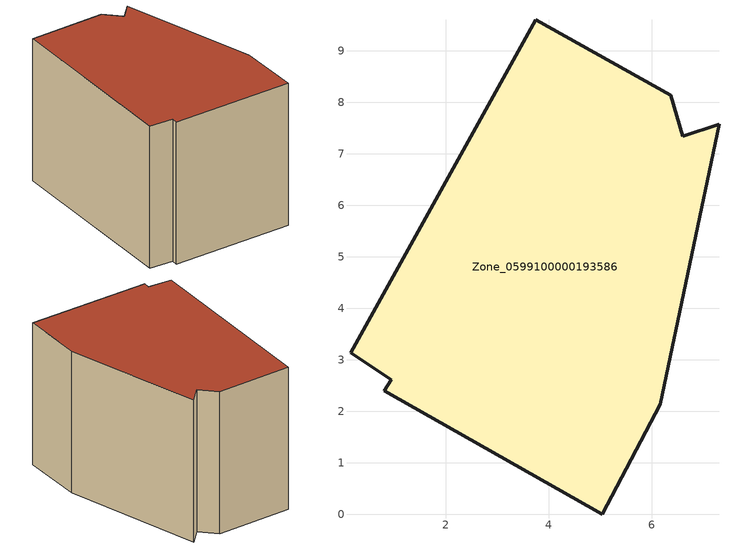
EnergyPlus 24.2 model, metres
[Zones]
Zone_0599100000193586
 floor ground (C_G): 0.81,2.4 0.94,2.62 0.15,3.13 3.75,9.6 6.37,8.14 6.61,7.34 7.31,7.57 6.17,2.13 5.04,0 z0.02
 wall outside (C_F): 6.61,7.34 6.37,8.14 3.75,9.6 0.15,3.13 0.94,2.62 0.81,2.4 5.04,0 6.17,2.13 7.31,7.57 6.61,7.34 z0.02:5.96
 roof outside (C_R): 0.94,2.62 0.81,2.4 5.04,0 6.17,2.13 7.31,7.57 6.61,7.34 6.37,8.14 3.75,9.6 0.15,3.13 z5.96
[BUILDING]
Pand.0599100000193586: North Axis=0; Terrain=City; Loads Convergence Tolerance Value=0.04; Temperature Convergence Tolerance Value=0.4; Solar Distribution=FullExterior; Maximum Number of Warmup Days=25; Minimum Number of Warmup Days=1
[Site:Location]
Rotterdam.The.Hague.AP_ZH_NLD Design_Conditions: Latitude=51.96; Longitude=4.45; Time Zone=1; Elevation=-4.5
[SITE:GROUNDTEMPERATURE:BUILDINGSURFACE]
18, 18, 18, 18, 18, 18, 18, 18, 18, 18, 18, 18
[MATERIAL] Thermal Absorptance=0.9; Solar Absorptance=0.7; Visible Absorptance=0.7
Name | Roughness | Thickness | Conductivity | Density | Specific Heat
G.TI.1946 | MediumSmooth | 0.15 | 1 | 540 | 1210
F.TI.1946 | Rough | 0.3 | 0.857143 | 1920 | 840
R.TI.1946 | MediumRough | 0.2 | 0.1 | 1500 | 1000
[CONSTRUCTION]
C_G: G.TI.1946
C_F: F.TI.1946
C_R: R.TI.1946
[ZONE]
Zone_0599100000193586: Type=1; Multiplier=1; Ceiling Height=Autocalculate; Volume=Autocalculate; Floor Area=autocalculate; Part of Total Floor Area=Yes
[ZONEINFILTRATION:DESIGNFLOWRATE]
Infil_Zone_0599100000193586: Zone or ZoneList or Space or SpaceList=Zone_0599100000193586; Schedule=AlwaysOn; Design Flow Rate Calculation Method=Flow/Area; Flow Rate per Floor Area=0.003; Constant Term Coefficient=1; Temperature Term Coefficient=0; Velocity Term Coefficient=0; Velocity Squared Term Coefficient=0
[HVACTEMPLATE:ZONE:IDEALLOADSAIRSYSTEM]
Zone_0599100000193586: Maximum Heating Supply Air Temperature=50; Minimum Cooling Supply Air Temperature=13; Maximum Heating Supply Air Humidity Ratio=0.0156; Minimum Cooling Supply Air Humidity Ratio=0.0077; Heating Limit=NoLimit; Cooling Limit=NoLimit; Dehumidification Control Type=ConstantSensibleHeatRatio; Cooling Sensible Heat Ratio=0.7; Dehumidification Setpoint=60; Humidification Control Type=None; Humidification Setpoint=30; Outdoor Air Method=None; Outdoor Air Flow Rate per Person=0.00944; Outdoor Air Flow Rate per Zone Floor Area=0; Outdoor Air Flow Rate per Zone=0; Demand Controlled Ventilation Type=None; Outdoor Air Economizer Type=NoEconomizer; Heat Recovery Type=None; Sensible Heat Recovery Effectiveness=0.7; Latent Heat Recovery Effectiveness=0.65
[ZONECONTROL:THERMOSTAT]
ThermostatControl_Zone_0599100000193586: Zone or ZoneList=Zone_0599100000193586; Control Type Schedule=DualSetpointControlType; Control 1=Thermostat_Zone_0599100000193586; Temperature Difference Between Cutout And Setpoint=0
[THERMOSTATSETPOINT:DUALSETPOINT]
Thermostat_Zone_0599100000193586: Heating Setpoint Temperature Schedule=HeatingSetpoint_Zone_0599100000193586; Cooling Setpoint Temperature Schedule=CoolingSetpoint_Zone_0599100000193586
[SCHEDULE:COMPACT]
HeatingSetpoint_Zone_0599100000193586: Through: 12/31, For: AllDays, Until: 24:00, 21
CoolingSetpoint_Zone_0599100000193586: Through: 12/31, For: AllDays, Until: 24:00, 24
DualSetpointControlType: Through: 12/31, For: AllDays, Until: 24:00, 4
AlwaysOn: Through: 12/31, For: AllDays, Until: 24:00, 1
